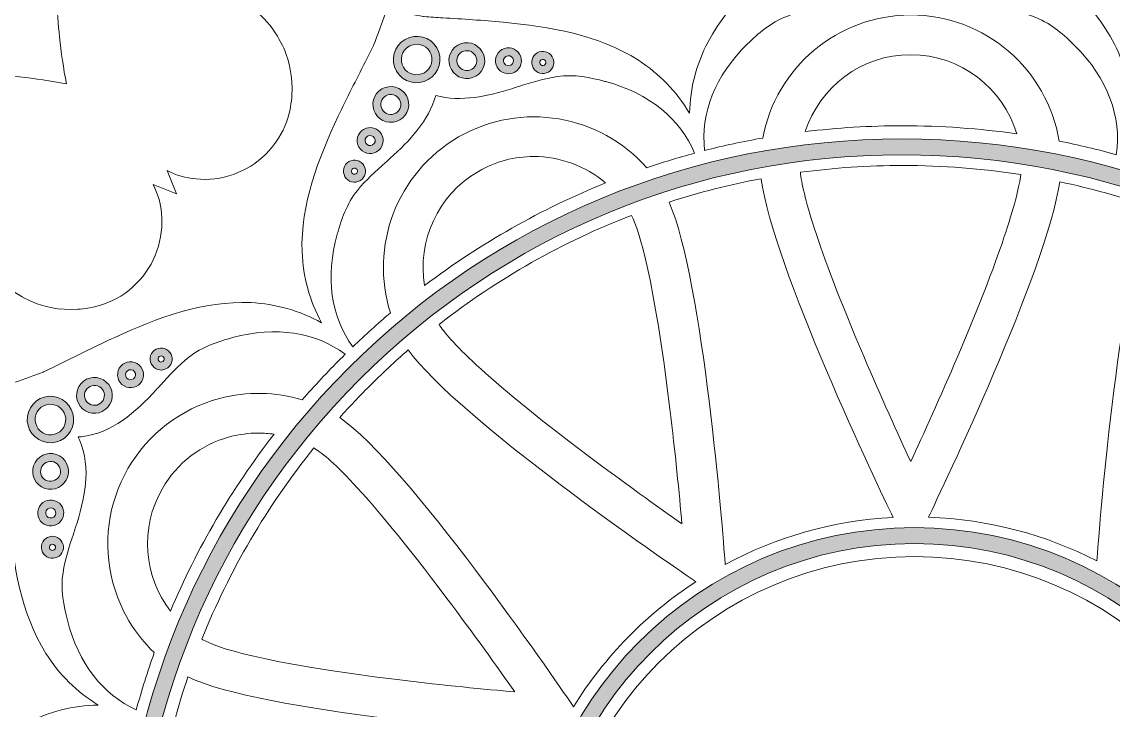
# Model space of a CAD drawing. Header units: millimetres. Extents: x -880 to 1612, y -870 to 417.
# Drawn here: x -61 to 76.4, y 130.6 to 217.3 of the extents above; entities that cross this region are included whole.
import ezdxf

# ---------------------------------------------------------------- set-up
doc = ezdxf.new("R2010")
doc.units = ezdxf.units.MM
doc.header["$MEASUREMENT"] = 0
doc.layers.add('engraving', color=7, linetype='Continuous')
doc.layers.add('Layer 5', color=7, linetype='Continuous')

# ---------------------------------------------------------------- blocks, each defined once
blk = doc.blocks.new('block 8')
at = {"layer": 'engraving'}
h = blk.add_hatch(color=2, dxfattribs=at)
h.dxf.hatch_style = 2
edge = h.paths.add_edge_path()
edge.add_spline(control_points=[(-3.87, 210.43), (-4.94, 209.81), (-6.32, 210.18), (-6.94, 211.26), (-7.57, 212.34), (-7.2, 213.72), (-6.12, 214.34), (-5.04, 214.96), (-3.66, 214.59), (-3.04, 213.51), (-2.42, 212.44), (-2.79, 211.05), (-3.87, 210.43)], knot_values=[0, 0, 0, 0, 1, 1, 1, 2, 2, 2, 3, 3, 3, 4, 4, 4, 4], degree=3, periodic=1)
edge = h.paths.add_edge_path()
edge.add_spline(control_points=[(-5.62, 213.47), (-6.22, 213.13), (-6.42, 212.36), (-6.08, 211.76), (-5.73, 211.16), (-4.96, 210.95), (-4.37, 211.3), (-3.77, 211.65), (-3.56, 212.41), (-3.91, 213.01), (-4.25, 213.61), (-5.02, 213.82), (-5.62, 213.47)], knot_values=[0, 0, 0, 0, 1, 1, 1, 2, 2, 2, 3, 3, 3, 4, 4, 4, 4], degree=3, periodic=1)
h = blk.add_hatch(color=2, dxfattribs=at)
h.dxf.hatch_style = 2
edge = h.paths.add_edge_path()
edge.add_spline(control_points=[(1.06, 210.95), (0.28, 210.5), (-0.72, 210.77), (-1.17, 211.55), (-1.62, 212.33), (-1.35, 213.33), (-0.57, 213.79), (0.21, 214.24), (1.21, 213.97), (1.66, 213.19), (2.11, 212.41), (1.84, 211.41), (1.06, 210.95)], knot_values=[0, 0, 0, 0, 1, 1, 1, 2, 2, 2, 3, 3, 3, 4, 4, 4, 4], degree=3, periodic=1)
edge = h.paths.add_edge_path()
edge.add_spline(control_points=[(-0.07, 212.92), (-0.37, 212.74), (-0.48, 212.36), (-0.3, 212.05), (-0.13, 211.75), (0.26, 211.65), (0.56, 211.82), (0.87, 212), (0.97, 212.38), (0.8, 212.69), (0.62, 212.99), (0.23, 213.09), (-0.07, 212.92)], knot_values=[0, 0, 0, 0, 1, 1, 1, 2, 2, 2, 3, 3, 3, 4, 4, 4, 4], degree=3, periodic=1)
h = blk.add_hatch(color=2, dxfattribs=at)
h.dxf.hatch_style = 2
edge = h.paths.add_edge_path()
edge.add_spline(control_points=[(5.27, 210.95), (4.6, 210.57), (3.75, 210.8), (3.37, 211.46), (2.99, 212.12), (3.21, 212.97), (3.88, 213.36), (4.54, 213.74), (5.39, 213.51), (5.77, 212.85), (6.16, 212.19), (5.93, 211.34), (5.27, 210.95)], knot_values=[0, 0, 0, 0, 1, 1, 1, 2, 2, 2, 3, 3, 3, 4, 4, 4, 4], degree=3, periodic=1)
edge = h.paths.add_edge_path()
edge.add_spline(control_points=[(4.38, 212.49), (4.19, 212.38), (4.13, 212.15), (4.24, 211.96), (4.34, 211.78), (4.58, 211.71), (4.77, 211.82), (4.95, 211.93), (5.01, 212.16), (4.91, 212.35), (4.8, 212.53), (4.56, 212.6), (4.38, 212.49)], knot_values=[0, 0, 0, 0, 1, 1, 1, 2, 2, 2, 3, 3, 3, 4, 4, 4, 4], degree=3, periodic=1)
at = {"layer": 'engraving', "lineweight": 0}
for points in [[(-3.87, 210.43), (-4.94, 209.81), (-6.32, 210.18), (-6.94, 211.26), (-7.57, 212.34), (-7.2, 213.72), (-6.12, 214.34), (-5.04, 214.96), (-3.66, 214.59), (-3.04, 213.51), (-2.42, 212.44), (-2.79, 211.05), (-3.87, 210.43)], [(-5.62, 213.47), (-6.22, 213.13), (-6.42, 212.36), (-6.08, 211.76), (-5.73, 211.16), (-4.96, 210.95), (-4.37, 211.3), (-3.77, 211.65), (-3.56, 212.41), (-3.91, 213.01), (-4.25, 213.61), (-5.02, 213.82), (-5.62, 213.47)], [(1.06, 210.95), (0.28, 210.5), (-0.72, 210.77), (-1.17, 211.55), (-1.62, 212.33), (-1.35, 213.33), (-0.57, 213.79), (0.21, 214.24), (1.21, 213.97), (1.66, 213.19), (2.11, 212.41), (1.84, 211.41), (1.06, 210.95)], [(-0.07, 212.92), (-0.37, 212.74), (-0.48, 212.36), (-0.3, 212.05), (-0.13, 211.75), (0.26, 211.65), (0.56, 211.82), (0.87, 212), (0.97, 212.38), (0.8, 212.69), (0.62, 212.99), (0.23, 213.09), (-0.07, 212.92)], [(5.27, 210.95), (4.6, 210.57), (3.75, 210.8), (3.37, 211.46), (2.99, 212.12), (3.21, 212.97), (3.88, 213.36), (4.54, 213.74), (5.39, 213.51), (5.77, 212.85), (6.16, 212.19), (5.93, 211.34), (5.27, 210.95)], [(4.38, 212.49), (4.19, 212.38), (4.13, 212.15), (4.24, 211.96), (4.34, 211.78), (4.58, 211.71), (4.77, 211.82), (4.95, 211.93), (5.01, 212.16), (4.91, 212.35), (4.8, 212.53), (4.56, 212.6), (4.38, 212.49)]]:
    blk.add_open_spline(points, degree=3, knots=[0, 0, 0, 0, 1, 1, 1, 2, 2, 2, 3, 3, 3, 4, 4, 4, 4], dxfattribs=at)
blk = doc.blocks.new('block 9')
at = {"layer": 'engraving'}
h = blk.add_hatch(color=2, dxfattribs=at)
h.dxf.hatch_style = 2
edge = h.paths.add_edge_path()
edge.add_spline(control_points=[(-13.43, 204.91), (-14.51, 204.29), (-15.89, 204.66), (-16.51, 205.74), (-17.13, 206.81), (-16.76, 208.19), (-15.68, 208.82), (-14.61, 209.44), (-13.23, 209.07), (-12.6, 207.99), (-11.98, 206.91), (-12.35, 205.53), (-13.43, 204.91)], knot_values=[0, 0, 0, 0, 1, 1, 1, 2, 2, 2, 3, 3, 3, 4, 4, 4, 4], degree=3, periodic=1)
edge = h.paths.add_edge_path()
edge.add_spline(control_points=[(-15.18, 207.95), (-15.78, 207.6), (-15.99, 206.84), (-15.64, 206.24), (-15.3, 205.64), (-14.53, 205.43), (-13.93, 205.78), (-13.33, 206.12), (-13.12, 206.89), (-13.47, 207.49), (-13.82, 208.09), (-14.59, 208.3), (-15.18, 207.95)], knot_values=[0, 0, 0, 0, 1, 1, 1, 2, 2, 2, 3, 3, 3, 4, 4, 4, 4], degree=3, periodic=1)
h = blk.add_hatch(color=2, dxfattribs=at)
h.dxf.hatch_style = 2
edge = h.paths.add_edge_path()
edge.add_spline(control_points=[(-16.35, 200.9), (-17.13, 200.45), (-18.13, 200.72), (-18.58, 201.5), (-19.03, 202.28), (-18.76, 203.28), (-17.98, 203.73), (-17.2, 204.18), (-16.2, 203.92), (-15.75, 203.13), (-15.3, 202.35), (-15.57, 201.35), (-16.35, 200.9)], knot_values=[0, 0, 0, 0, 1, 1, 1, 2, 2, 2, 3, 3, 3, 4, 4, 4, 4], degree=3, periodic=1)
edge = h.paths.add_edge_path()
edge.add_spline(control_points=[(-17.48, 202.87), (-17.78, 202.69), (-17.89, 202.3), (-17.71, 202), (-17.54, 201.7), (-17.15, 201.59), (-16.85, 201.77), (-16.54, 201.94), (-16.44, 202.33), (-16.61, 202.64), (-16.79, 202.94), (-17.18, 203.04), (-17.48, 202.87)], knot_values=[0, 0, 0, 0, 1, 1, 1, 2, 2, 2, 3, 3, 3, 4, 4, 4, 4], degree=3, periodic=1)
h = blk.add_hatch(color=2, dxfattribs=at)
h.dxf.hatch_style = 2
edge = h.paths.add_edge_path()
edge.add_spline(control_points=[(-18.45, 197.26), (-19.11, 196.88), (-19.96, 197.11), (-20.34, 197.77), (-20.72, 198.43), (-20.5, 199.28), (-19.83, 199.67), (-19.17, 200.05), (-18.32, 199.82), (-17.94, 199.16), (-17.55, 198.5), (-17.78, 197.65), (-18.45, 197.26)], knot_values=[0, 0, 0, 0, 1, 1, 1, 2, 2, 2, 3, 3, 3, 4, 4, 4, 4], degree=3, periodic=1)
edge = h.paths.add_edge_path()
edge.add_spline(control_points=[(-19.33, 198.8), (-19.52, 198.69), (-19.58, 198.46), (-19.47, 198.27), (-19.37, 198.09), (-19.13, 198.02), (-18.95, 198.13), (-18.76, 198.24), (-18.7, 198.47), (-18.8, 198.66), (-18.91, 198.84), (-19.15, 198.91), (-19.33, 198.8)], knot_values=[0, 0, 0, 0, 1, 1, 1, 2, 2, 2, 3, 3, 3, 4, 4, 4, 4], degree=3, periodic=1)
at = {"layer": 'engraving', "lineweight": 0}
for points in [[(-13.43, 204.91), (-14.51, 204.29), (-15.89, 204.66), (-16.51, 205.74), (-17.13, 206.81), (-16.76, 208.19), (-15.68, 208.82), (-14.61, 209.44), (-13.23, 209.07), (-12.6, 207.99), (-11.98, 206.91), (-12.35, 205.53), (-13.43, 204.91)], [(-15.18, 207.95), (-15.78, 207.6), (-15.99, 206.84), (-15.64, 206.24), (-15.3, 205.64), (-14.53, 205.43), (-13.93, 205.78), (-13.33, 206.12), (-13.12, 206.89), (-13.47, 207.49), (-13.82, 208.09), (-14.59, 208.3), (-15.18, 207.95)], [(-16.35, 200.9), (-17.13, 200.45), (-18.13, 200.72), (-18.58, 201.5), (-19.03, 202.28), (-18.76, 203.28), (-17.98, 203.73), (-17.2, 204.18), (-16.2, 203.92), (-15.75, 203.13), (-15.3, 202.35), (-15.57, 201.35), (-16.35, 200.9)], [(-17.48, 202.87), (-17.78, 202.69), (-17.89, 202.3), (-17.71, 202), (-17.54, 201.7), (-17.15, 201.59), (-16.85, 201.77), (-16.54, 201.94), (-16.44, 202.33), (-16.61, 202.64), (-16.79, 202.94), (-17.18, 203.04), (-17.48, 202.87)], [(-18.45, 197.26), (-19.11, 196.88), (-19.96, 197.11), (-20.34, 197.77), (-20.72, 198.43), (-20.5, 199.28), (-19.83, 199.67), (-19.17, 200.05), (-18.32, 199.82), (-17.94, 199.16), (-17.55, 198.5), (-17.78, 197.65), (-18.45, 197.26)], [(-19.33, 198.8), (-19.52, 198.69), (-19.58, 198.46), (-19.47, 198.27), (-19.37, 198.09), (-19.13, 198.02), (-18.95, 198.13), (-18.76, 198.24), (-18.7, 198.47), (-18.8, 198.66), (-18.91, 198.84), (-19.15, 198.91), (-19.33, 198.8)]]:
    blk.add_open_spline(points, degree=3, knots=[0, 0, 0, 0, 1, 1, 1, 2, 2, 2, 3, 3, 3, 4, 4, 4, 4], dxfattribs=at)
blk = doc.blocks.new('block 7')
at = {"layer": 'engraving'}
h = blk.add_hatch(color=2, dxfattribs=at)
h.dxf.hatch_style = 2
edge = h.paths.add_edge_path()
edge.add_spline(control_points=[(-9.84, 209.99), (-11.24, 209.18), (-13.03, 209.67), (-13.84, 211.06), (-14.65, 212.46), (-14.17, 214.25), (-12.77, 215.06), (-11.37, 215.86), (-9.58, 215.38), (-8.77, 213.99), (-7.97, 212.59), (-8.45, 210.8), (-9.84, 209.99)], knot_values=[0, 0, 0, 0, 1, 1, 1, 2, 2, 2, 3, 3, 3, 4, 4, 4, 4], degree=3, periodic=1)
edge = h.paths.add_edge_path()
edge.add_spline(control_points=[(-12.27, 214.19), (-13.19, 213.66), (-13.51, 212.48), (-12.97, 211.56), (-12.44, 210.64), (-11.26, 210.33), (-10.34, 210.86), (-9.42, 211.39), (-9.11, 212.57), (-9.64, 213.49), (-10.17, 214.41), (-11.35, 214.72), (-12.27, 214.19)], knot_values=[0, 0, 0, 0, 1, 1, 1, 2, 2, 2, 3, 3, 3, 4, 4, 4, 4], degree=3, periodic=1)
at = {"layer": 'engraving', "lineweight": 0}
for points in [[(-9.84, 209.99), (-11.24, 209.18), (-13.03, 209.67), (-13.84, 211.06), (-14.65, 212.46), (-14.17, 214.25), (-12.77, 215.06), (-11.37, 215.86), (-9.58, 215.38), (-8.77, 213.99), (-7.97, 212.59), (-8.45, 210.8), (-9.84, 209.99)], [(-12.27, 214.19), (-13.19, 213.66), (-13.51, 212.48), (-12.97, 211.56), (-12.44, 210.64), (-11.26, 210.33), (-10.34, 210.86), (-9.42, 211.39), (-9.11, 212.57), (-9.64, 213.49), (-10.17, 214.41), (-11.35, 214.72), (-12.27, 214.19)]]:
    blk.add_open_spline(points, degree=3, knots=[0, 0, 0, 0, 1, 1, 1, 2, 2, 2, 3, 3, 3, 4, 4, 4, 4], dxfattribs=at)
at = {"layer": 'engraving'}
for name in ['block 8', 'block 9']:
    blk.add_blockref(name, (0, 0), dxfattribs=at)
blk = doc.blocks.new('block 11')
at = {"layer": 'engraving'}
h = blk.add_hatch(color=2, dxfattribs=at)
h.dxf.hatch_style = 2
edge = h.paths.add_edge_path()
edge.add_spline(control_points=[(-42.27, 174.12), (-42.66, 173.46), (-43.51, 173.23), (-44.17, 173.61), (-44.83, 174), (-45.06, 174.85), (-44.68, 175.51), (-44.29, 176.17), (-43.44, 176.4), (-42.78, 176.02), (-42.12, 175.63), (-41.89, 174.78), (-42.27, 174.12)], knot_values=[0, 0, 0, 0, 1, 1, 1, 2, 2, 2, 3, 3, 3, 4, 4, 4, 4], degree=3, periodic=1)
edge = h.paths.add_edge_path()
edge.add_spline(control_points=[(-43.81, 175.01), (-43.92, 174.82), (-43.85, 174.59), (-43.67, 174.48), (-43.48, 174.37), (-43.25, 174.44), (-43.14, 174.62), (-43.03, 174.81), (-43.1, 175.04), (-43.28, 175.15), (-43.47, 175.26), (-43.7, 175.19), (-43.81, 175.01)], knot_values=[0, 0, 0, 0, 1, 1, 1, 2, 2, 2, 3, 3, 3, 4, 4, 4, 4], degree=3, periodic=1)
h = blk.add_hatch(color=2, dxfattribs=at)
h.dxf.hatch_style = 2
edge = h.paths.add_edge_path()
edge.add_spline(control_points=[(-45.91, 172.02), (-46.36, 171.24), (-47.36, 170.97), (-48.14, 171.42), (-48.92, 171.87), (-49.19, 172.88), (-48.74, 173.66), (-48.29, 174.44), (-47.29, 174.7), (-46.51, 174.25), (-45.73, 173.8), (-45.46, 172.8), (-45.91, 172.02)], knot_values=[0, 0, 0, 0, 1, 1, 1, 2, 2, 2, 3, 3, 3, 4, 4, 4, 4], degree=3, periodic=1)
edge = h.paths.add_edge_path()
edge.add_spline(control_points=[(-47.88, 173.16), (-48.05, 172.85), (-47.95, 172.46), (-47.64, 172.29), (-47.34, 172.12), (-46.95, 172.22), (-46.78, 172.52), (-46.6, 172.82), (-46.71, 173.21), (-47.01, 173.39), (-47.31, 173.56), (-47.7, 173.46), (-47.88, 173.16)], knot_values=[0, 0, 0, 0, 1, 1, 1, 2, 2, 2, 3, 3, 3, 4, 4, 4, 4], degree=3, periodic=1)
h = blk.add_hatch(color=2, dxfattribs=at)
h.dxf.hatch_style = 2
edge = h.paths.add_edge_path()
edge.add_spline(control_points=[(-49.92, 169.11), (-50.54, 168.03), (-51.92, 167.66), (-53, 168.28), (-54.08, 168.9), (-54.45, 170.28), (-53.82, 171.36), (-53.2, 172.44), (-51.82, 172.81), (-50.75, 172.18), (-49.67, 171.56), (-49.3, 170.18), (-49.92, 169.11)], knot_values=[0, 0, 0, 0, 1, 1, 1, 2, 2, 2, 3, 3, 3, 4, 4, 4, 4], degree=3, periodic=1)
edge = h.paths.add_edge_path()
edge.add_spline(control_points=[(-52.96, 170.86), (-53.3, 170.26), (-53.1, 169.49), (-52.5, 169.15), (-51.9, 168.8), (-51.13, 169.01), (-50.79, 169.61), (-50.44, 170.2), (-50.65, 170.97), (-51.25, 171.32), (-51.84, 171.66), (-52.61, 171.46), (-52.96, 170.86)], knot_values=[0, 0, 0, 0, 1, 1, 1, 2, 2, 2, 3, 3, 3, 4, 4, 4, 4], degree=3, periodic=1)
at = {"layer": 'engraving', "lineweight": 0}
for points in [[(-42.27, 174.12), (-42.66, 173.46), (-43.51, 173.23), (-44.17, 173.61), (-44.83, 174), (-45.06, 174.85), (-44.68, 175.51), (-44.29, 176.17), (-43.44, 176.4), (-42.78, 176.02), (-42.12, 175.63), (-41.89, 174.78), (-42.27, 174.12)], [(-45.91, 172.02), (-46.36, 171.24), (-47.36, 170.97), (-48.14, 171.42), (-48.92, 171.87), (-49.19, 172.88), (-48.74, 173.66), (-48.29, 174.44), (-47.29, 174.7), (-46.51, 174.25), (-45.73, 173.8), (-45.46, 172.8), (-45.91, 172.02)], [(-43.81, 175.01), (-43.92, 174.82), (-43.85, 174.59), (-43.67, 174.48), (-43.48, 174.37), (-43.25, 174.44), (-43.14, 174.62), (-43.03, 174.81), (-43.1, 175.04), (-43.28, 175.15), (-43.47, 175.26), (-43.7, 175.19), (-43.81, 175.01)], [(-47.88, 173.16), (-48.05, 172.85), (-47.95, 172.46), (-47.64, 172.29), (-47.34, 172.12), (-46.95, 172.22), (-46.78, 172.52), (-46.6, 172.82), (-46.71, 173.21), (-47.01, 173.39), (-47.31, 173.56), (-47.7, 173.46), (-47.88, 173.16)], [(-49.92, 169.11), (-50.54, 168.03), (-51.92, 167.66), (-53, 168.28), (-54.08, 168.9), (-54.45, 170.28), (-53.82, 171.36), (-53.2, 172.44), (-51.82, 172.81), (-50.75, 172.18), (-49.67, 171.56), (-49.3, 170.18), (-49.92, 169.11)], [(-52.96, 170.86), (-53.3, 170.26), (-53.1, 169.49), (-52.5, 169.15), (-51.9, 168.8), (-51.13, 169.01), (-50.79, 169.61), (-50.44, 170.2), (-50.65, 170.97), (-51.25, 171.32), (-51.84, 171.66), (-52.61, 171.46), (-52.96, 170.86)]]:
    blk.add_open_spline(points, degree=3, knots=[0, 0, 0, 0, 1, 1, 1, 2, 2, 2, 3, 3, 3, 4, 4, 4, 4], dxfattribs=at)
blk = doc.blocks.new('block 12')
at = {"layer": 'engraving'}
h = blk.add_hatch(color=2, dxfattribs=at)
h.dxf.hatch_style = 2
edge = h.paths.add_edge_path()
edge.add_spline(control_points=[(-55.44, 159.54), (-56.06, 158.46), (-57.44, 158.09), (-58.52, 158.72), (-59.6, 159.34), (-59.97, 160.72), (-59.35, 161.8), (-58.73, 162.87), (-57.34, 163.24), (-56.27, 162.62), (-55.19, 162), (-54.82, 160.62), (-55.44, 159.54)], knot_values=[0, 0, 0, 0, 1, 1, 1, 2, 2, 2, 3, 3, 3, 4, 4, 4, 4], degree=3, periodic=1)
edge = h.paths.add_edge_path()
edge.add_spline(control_points=[(-58.48, 161.3), (-58.83, 160.7), (-58.62, 159.93), (-58.02, 159.58), (-57.42, 159.24), (-56.65, 159.44), (-56.31, 160.04), (-55.96, 160.64), (-56.17, 161.41), (-56.77, 161.75), (-57.37, 162.1), (-58.13, 161.89), (-58.48, 161.3)], knot_values=[0, 0, 0, 0, 1, 1, 1, 2, 2, 2, 3, 3, 3, 4, 4, 4, 4], degree=3, periodic=1)
h = blk.add_hatch(color=2, dxfattribs=at)
h.dxf.hatch_style = 2
edge = h.paths.add_edge_path()
edge.add_spline(control_points=[(-55.96, 154.61), (-56.41, 153.83), (-57.42, 153.56), (-58.2, 154.01), (-58.98, 154.46), (-59.24, 155.47), (-58.79, 156.25), (-58.34, 157.03), (-57.34, 157.29), (-56.56, 156.84), (-55.78, 156.39), (-55.51, 155.39), (-55.96, 154.61)], knot_values=[0, 0, 0, 0, 1, 1, 1, 2, 2, 2, 3, 3, 3, 4, 4, 4, 4], degree=3, periodic=1)
edge = h.paths.add_edge_path()
edge.add_spline(control_points=[(-57.93, 155.75), (-58.1, 155.44), (-58, 155.05), (-57.7, 154.88), (-57.39, 154.7), (-57, 154.81), (-56.83, 155.11), (-56.66, 155.41), (-56.76, 155.8), (-57.06, 155.98), (-57.36, 156.15), (-57.75, 156.05), (-57.93, 155.75)], knot_values=[0, 0, 0, 0, 1, 1, 1, 2, 2, 2, 3, 3, 3, 4, 4, 4, 4], degree=3, periodic=1)
h = blk.add_hatch(color=2, dxfattribs=at)
h.dxf.hatch_style = 2
edge = h.paths.add_edge_path()
edge.add_spline(control_points=[(-55.96, 150.41), (-56.34, 149.75), (-57.19, 149.52), (-57.86, 149.9), (-58.52, 150.29), (-58.75, 151.14), (-58.37, 151.8), (-57.98, 152.46), (-57.13, 152.69), (-56.47, 152.31), (-55.81, 151.92), (-55.58, 151.07), (-55.96, 150.41)], knot_values=[0, 0, 0, 0, 1, 1, 1, 2, 2, 2, 3, 3, 3, 4, 4, 4, 4], degree=3, periodic=1)
edge = h.paths.add_edge_path()
edge.add_spline(control_points=[(-57.5, 151.3), (-57.61, 151.11), (-57.54, 150.88), (-57.36, 150.77), (-57.17, 150.66), (-56.93, 150.73), (-56.83, 150.91), (-56.72, 151.1), (-56.78, 151.33), (-56.97, 151.44), (-57.15, 151.55), (-57.39, 151.48), (-57.5, 151.3)], knot_values=[0, 0, 0, 0, 1, 1, 1, 2, 2, 2, 3, 3, 3, 4, 4, 4, 4], degree=3, periodic=1)
at = {"layer": 'engraving', "lineweight": 0}
for points in [[(-55.44, 159.54), (-56.06, 158.46), (-57.44, 158.09), (-58.52, 158.72), (-59.6, 159.34), (-59.97, 160.72), (-59.35, 161.8), (-58.73, 162.87), (-57.34, 163.24), (-56.27, 162.62), (-55.19, 162), (-54.82, 160.62), (-55.44, 159.54)], [(-58.48, 161.3), (-58.83, 160.7), (-58.62, 159.93), (-58.02, 159.58), (-57.42, 159.24), (-56.65, 159.44), (-56.31, 160.04), (-55.96, 160.64), (-56.17, 161.41), (-56.77, 161.75), (-57.37, 162.1), (-58.13, 161.89), (-58.48, 161.3)], [(-55.96, 154.61), (-56.41, 153.83), (-57.42, 153.56), (-58.2, 154.01), (-58.98, 154.46), (-59.24, 155.47), (-58.79, 156.25), (-58.34, 157.03), (-57.34, 157.29), (-56.56, 156.84), (-55.78, 156.39), (-55.51, 155.39), (-55.96, 154.61)], [(-57.93, 155.75), (-58.1, 155.44), (-58, 155.05), (-57.7, 154.88), (-57.39, 154.7), (-57, 154.81), (-56.83, 155.11), (-56.66, 155.41), (-56.76, 155.8), (-57.06, 155.98), (-57.36, 156.15), (-57.75, 156.05), (-57.93, 155.75)], [(-55.96, 150.41), (-56.34, 149.75), (-57.19, 149.52), (-57.86, 149.9), (-58.52, 150.29), (-58.75, 151.14), (-58.37, 151.8), (-57.98, 152.46), (-57.13, 152.69), (-56.47, 152.31), (-55.81, 151.92), (-55.58, 151.07), (-55.96, 150.41)], [(-57.5, 151.3), (-57.61, 151.11), (-57.54, 150.88), (-57.36, 150.77), (-57.17, 150.66), (-56.93, 150.73), (-56.83, 150.91), (-56.72, 151.1), (-56.78, 151.33), (-56.97, 151.44), (-57.15, 151.55), (-57.39, 151.48), (-57.5, 151.3)]]:
    blk.add_open_spline(points, degree=3, knots=[0, 0, 0, 0, 1, 1, 1, 2, 2, 2, 3, 3, 3, 4, 4, 4, 4], dxfattribs=at)
blk = doc.blocks.new('block 10')
at = {"layer": 'engraving'}
h = blk.add_hatch(color=2, dxfattribs=at)
h.dxf.hatch_style = 2
edge = h.paths.add_edge_path()
edge.add_spline(control_points=[(-54.88, 165.73), (-55.68, 164.34), (-57.48, 163.86), (-58.87, 164.66), (-60.27, 165.47), (-60.75, 167.26), (-59.94, 168.66), (-59.14, 170.06), (-57.34, 170.54), (-55.95, 169.73), (-54.55, 168.92), (-54.07, 167.13), (-54.88, 165.73)], knot_values=[0, 0, 0, 0, 1, 1, 1, 2, 2, 2, 3, 3, 3, 4, 4, 4, 4], degree=3, periodic=1)
edge = h.paths.add_edge_path()
edge.add_spline(control_points=[(-59.08, 168.16), (-59.61, 167.24), (-59.29, 166.06), (-58.37, 165.53), (-57.45, 165), (-56.27, 165.31), (-55.74, 166.23), (-55.21, 167.15), (-55.53, 168.33), (-56.45, 168.86), (-57.37, 169.39), (-58.55, 169.08), (-59.08, 168.16)], knot_values=[0, 0, 0, 0, 1, 1, 1, 2, 2, 2, 3, 3, 3, 4, 4, 4, 4], degree=3, periodic=1)
at = {"layer": 'engraving', "lineweight": 0}
for points in [[(-54.88, 165.73), (-55.68, 164.34), (-57.48, 163.86), (-58.87, 164.66), (-60.27, 165.47), (-60.75, 167.26), (-59.94, 168.66), (-59.14, 170.06), (-57.34, 170.54), (-55.95, 169.73), (-54.55, 168.92), (-54.07, 167.13), (-54.88, 165.73)], [(-59.08, 168.16), (-59.61, 167.24), (-59.29, 166.06), (-58.37, 165.53), (-57.45, 165), (-56.27, 165.31), (-55.74, 166.23), (-55.21, 167.15), (-55.53, 168.33), (-56.45, 168.86), (-57.37, 169.39), (-58.55, 169.08), (-59.08, 168.16)]]:
    blk.add_open_spline(points, degree=3, knots=[0, 0, 0, 0, 1, 1, 1, 2, 2, 2, 3, 3, 3, 4, 4, 4, 4], dxfattribs=at)
at = {"layer": 'engraving'}
for name in ['block 11', 'block 12']:
    blk.add_blockref(name, (0, 0), dxfattribs=at)
blk = doc.blocks.new('block 3')
at = {"layer": 'engraving'}
for name in ['block 7', 'block 10']:
    blk.add_blockref(name, (0, 0), dxfattribs=at)
blk = doc.blocks.new('block 2')
at = {"layer": 'engraving'}
h = blk.add_hatch(color=2, dxfattribs=at)
h.dxf.hatch_style = 2
edge = h.paths.add_edge_path()
edge.add_spline(control_points=[(49.77, 5.53), (23.46, 5.53), (-1.28, 15.78), (-19.88, 34.38), (-38.48, 52.99), (-48.73, 77.72), (-48.73, 104.03), (-48.73, 130.34), (-38.48, 155.08), (-19.88, 173.68), (-1.28, 192.29), (23.46, 202.53), (49.77, 202.53), (76.08, 202.53), (100.82, 192.29), (119.42, 173.68), (138.02, 155.08), (148.27, 130.34), (148.27, 104.03), (148.27, 77.72), (138.02, 52.99), (119.42, 34.38), (100.82, 15.78), (76.08, 5.53), (49.77, 5.53)], knot_values=[0, 0, 0, 0, 1, 1, 1, 2, 2, 2, 3, 3, 3, 4, 4, 4, 5, 5, 5, 6, 6, 6, 7, 7, 7, 8, 8, 8, 8], degree=3, periodic=1)
edge = h.paths.add_edge_path()
edge.add_spline(control_points=[(49.77, 200.53), (23.99, 200.53), (-0.24, 190.5), (-18.47, 172.27), (-36.69, 154.04), (-46.73, 129.81), (-46.73, 104.03), (-46.73, 78.26), (-36.69, 54.02), (-18.47, 35.8), (-0.24, 17.57), (23.99, 7.53), (49.77, 7.53), (75.55, 7.53), (99.78, 17.57), (118.01, 35.8), (136.23, 54.02), (146.27, 78.26), (146.27, 104.03), (146.27, 129.81), (136.23, 154.04), (118.01, 172.27), (99.78, 190.5), (75.55, 200.53), (49.77, 200.53)], knot_values=[0, 0, 0, 0, 1, 1, 1, 2, 2, 2, 3, 3, 3, 4, 4, 4, 5, 5, 5, 6, 6, 6, 7, 7, 7, 8, 8, 8, 8], degree=3, periodic=1)
h = blk.add_hatch(color=2, dxfattribs=at)
h.dxf.hatch_style = 2
edge = h.paths.add_edge_path()
edge.add_spline(control_points=[(51.34, 55.58), (24.32, 55.58), (2.34, 77.56), (2.34, 104.58), (2.34, 131.59), (24.32, 153.58), (51.34, 153.58), (78.36, 153.58), (100.34, 131.59), (100.34, 104.58), (100.34, 77.56), (78.36, 55.58), (51.34, 55.58)], knot_values=[0, 0, 0, 0, 1, 1, 1, 2, 2, 2, 3, 3, 3, 4, 4, 4, 4], degree=3, periodic=1)
edge = h.paths.add_edge_path()
edge.add_spline(control_points=[(51.34, 151.58), (25.42, 151.58), (4.34, 130.49), (4.34, 104.58), (4.34, 78.66), (25.42, 57.58), (51.34, 57.58), (77.26, 57.58), (98.34, 78.66), (98.34, 104.58), (98.34, 130.49), (77.26, 151.58), (51.34, 151.58)], knot_values=[0, 0, 0, 0, 1, 1, 1, 2, 2, 2, 3, 3, 3, 4, 4, 4, 4], degree=3, periodic=1)
at = {"layer": 'engraving', "lineweight": 0}
for points, knots in [([(49.77, 5.53), (23.46, 5.53), (-1.28, 15.78), (-19.88, 34.38), (-38.48, 52.99), (-48.73, 77.72), (-48.73, 104.03), (-48.73, 130.34), (-38.48, 155.08), (-19.88, 173.68), (-1.28, 192.29), (23.46, 202.53), (49.77, 202.53), (76.08, 202.53), (100.82, 192.29), (119.42, 173.68), (138.02, 155.08), (148.27, 130.34), (148.27, 104.03), (148.27, 77.72), (138.02, 52.99), (119.42, 34.38), (100.82, 15.78), (76.08, 5.53), (49.77, 5.53)], [0, 0, 0, 0, 1, 1, 1, 2, 2, 2, 3, 3, 3, 4, 4, 4, 5, 5, 5, 6, 6, 6, 7, 7, 7, 8, 8, 8, 8]), ([(49.77, 200.53), (23.99, 200.53), (-0.24, 190.5), (-18.47, 172.27), (-36.69, 154.04), (-46.73, 129.81), (-46.73, 104.03), (-46.73, 78.26), (-36.69, 54.02), (-18.47, 35.8), (-0.24, 17.57), (23.99, 7.53), (49.77, 7.53), (75.55, 7.53), (99.78, 17.57), (118.01, 35.8), (136.23, 54.02), (146.27, 78.26), (146.27, 104.03), (146.27, 129.81), (136.23, 154.04), (118.01, 172.27), (99.78, 190.5), (75.55, 200.53), (49.77, 200.53)], [0, 0, 0, 0, 1, 1, 1, 2, 2, 2, 3, 3, 3, 4, 4, 4, 5, 5, 5, 6, 6, 6, 7, 7, 7, 8, 8, 8, 8]), ([(51.34, 55.58), (24.32, 55.58), (2.34, 77.56), (2.34, 104.58), (2.34, 131.59), (24.32, 153.58), (51.34, 153.58), (78.36, 153.58), (100.34, 131.59), (100.34, 104.58), (100.34, 77.56), (78.36, 55.58), (51.34, 55.58)], [0, 0, 0, 0, 1, 1, 1, 2, 2, 2, 3, 3, 3, 4, 4, 4, 4]), ([(51.34, 151.58), (25.42, 151.58), (4.34, 130.49), (4.34, 104.58), (4.34, 78.66), (25.42, 57.58), (51.34, 57.58), (77.26, 57.58), (98.34, 78.66), (98.34, 104.58), (98.34, 130.49), (77.26, 151.58), (51.34, 151.58)], [0, 0, 0, 0, 1, 1, 1, 2, 2, 2, 3, 3, 3, 4, 4, 4, 4])]:
    blk.add_open_spline(points, degree=3, knots=knots, dxfattribs=at)
at = {"layer": 'engraving'}
blk.add_blockref('block 3', (0, 0), dxfattribs=at)

msp = doc.modelspace()

# ---------------------------------------------------------------- linework, layer by layer
at = {"layer": 'Layer 5', "lineweight": 0}
for points, knots in [([(-70.19, 174.34), (-68.72, 176.61), (-67.66, 179.11), (-67.06, 181.76), (-66.73, 181.99), (-66.43, 182.27), (-66.18, 182.58), (-65.47, 183.45), (-65.13, 184.59), (-65.25, 185.7), (-65.3, 186.2), (-65.44, 186.69), (-65.66, 187.13), (-64.88, 185.87), (-63.89, 184.75), (-62.71, 183.81), (-61.52, 182.86), (-60.35, 182.29), (-59.58, 181.97), (-58.34, 181.47), (-56.37, 180.91), (-53.98, 181.07), (-52.31, 181.17), (-49.12, 181.73), (-46.56, 184.35), (-44.27, 186.63), (-43.08, 190.01), (-43.44, 193.17), (-43.53, 194.41), (-43.9, 195.65), (-44.49, 196.77), (-44.49, 196.77), (-41.55, 195.61), (-41.55, 195.61), (-41.55, 195.61), (-42.71, 198.54), (-42.71, 198.54), (-41.59, 197.96), (-40.36, 197.59), (-39.11, 197.49), (-35.95, 197.14), (-32.57, 198.33), (-30.3, 200.61), (-27.67, 203.18), (-27.11, 206.35), (-27.02, 208.01), (-26.86, 210.42), (-27.42, 212.41), (-27.92, 213.65), (-28.23, 214.41), (-28.81, 215.58), (-29.77, 216.79), (-30.7, 217.96), (-31.82, 218.94), (-33.08, 219.72), (-32.63, 219.5), (-32.14, 219.35), (-31.64, 219.3), (-30.52, 219.19), (-29.39, 219.53), (-28.53, 220.23), (-28.21, 220.49), (-27.94, 220.78), (-27.71, 221.11), (-25.05, 221.72), (-22.56, 222.77), (-20.29, 224.24), (-16.26, 226.84), (-13.05, 230.71), (-11.25, 235.16), (-10.16, 237.92), (-9.48, 240.88), (-9.23, 243.95), (-8.94, 244.25), (-8.67, 244.57), (-8.41, 244.89), (-8, 244.85), (-7.58, 244.82), (-7.17, 244.81), (-4.82, 242.81), (-2.24, 241.2), (0.5, 240.01), (4.9, 238.14), (9.9, 237.67), (14.59, 238.69), (17.23, 239.26), (19.74, 240.28), (22.05, 241.72), (22.44, 241.65), (22.85, 241.64), (23.25, 241.68), (24.36, 241.79), (25.41, 242.36), (26.11, 243.23), (26.43, 243.62), (26.67, 244.06), (26.83, 244.53), (26.49, 243.08), (26.4, 241.6), (26.57, 240.1), (26.74, 238.58), (27.16, 237.35), (27.48, 236.58), (28, 235.36), (29, 233.57), (30.81, 231.99), (32.04, 230.9), (34.64, 229.06), (38.25, 229.06), (38.25, 229.06), (38.38, 229.06), (38.38, 229.06), (39.27, 229.06), (40.17, 229.18), (41.04, 229.41), (39.98, 228.7), (38.91, 227.99), (37.86, 227.26), (33.05, 223.91), (28.2, 220.07), (25.38, 214.73), (23.91, 211.97), (23.13, 208.96), (23.04, 205.77), (21.39, 208.51), (19.23, 210.74), (16.6, 212.43), (11.52, 215.69), (5.42, 216.66), (-0.42, 217.22), (-2.95, 217.46), (-5.52, 217.62), (-8.03, 217.77), (-8.79, 217.82), (-9.57, 217.87), (-10.36, 217.92), (-10.36, 217.92), (-13.52, 218.52), (-14.65, 218.72), (-14.65, 218.72), (-15.07, 218.79), (-15.07, 218.79), (-15.07, 218.79), (-15.22, 218.39), (-15.22, 218.39), (-15.63, 217.32), (-16.73, 214.28), (-16.73, 214.28), (-17.07, 213.61), (-17.41, 212.94), (-17.75, 212.27), (-17.75, 212.27), (-17.78, 212.21), (-17.78, 212.21), (-18.92, 209.98), (-20.09, 207.69), (-21.18, 205.38), (-23.67, 200.07), (-25.95, 194.32), (-25.73, 188.29), (-25.61, 185.17), (-24.79, 182.17), (-23.27, 179.36), (-26.06, 180.91), (-29.05, 181.76), (-32.17, 181.91), (-38.2, 182.2), (-43.97, 179.98), (-49.31, 177.54), (-51.62, 176.48), (-53.94, 175.34), (-56.18, 174.22), (-56.86, 173.88), (-57.56, 173.53), (-58.27, 173.19), (-58.27, 173.19), (-62.35, 171.67), (-63.88, 171.23), (-63.88, 171.23), (-64.36, 171.1), (-64.36, 171.1), (-64.36, 171.1), (-64.24, 170.61), (-64.24, 170.61), (-63.87, 169.06), (-63.19, 164.75), (-63.19, 164.75), (-63.14, 163.98), (-63.1, 163.21), (-63.07, 162.45), (-63.07, 162.45), (-63.05, 162.12), (-63.05, 162.12), (-63.05, 162.12), (-63.05, 162.12), (-63.05, 162.12), (-62.92, 159.73), (-62.79, 157.26), (-62.59, 154.82), (-62.09, 148.98), (-61.19, 142.86), (-57.98, 137.75), (-56.32, 135.1), (-54.11, 132.92), (-51.39, 131.24), (-54.58, 131.19), (-57.6, 130.43), (-60.38, 129), (-65.74, 126.23), (-69.63, 121.43), (-73.03, 116.65), (-73.38, 116.16), (-73.73, 115.66), (-74.08, 115.16), (-74.08, 115.16), (-74.5, 114.66), (-75.16, 113.88), (-75.05, 114.48), (-75, 115.07), (-75, 115.67), (-74.96, 119.35), (-76.81, 121.99), (-77.91, 123.23), (-79.51, 125.05), (-81.3, 126.05), (-82.54, 126.58), (-83.3, 126.9), (-84.53, 127.32), (-86.06, 127.49), (-87.55, 127.66), (-89.04, 127.56), (-90.47, 127.22), (-90, 127.38), (-89.56, 127.63), (-89.17, 127.95), (-88.3, 128.65), (-87.73, 129.7), (-87.62, 130.81), (-87.58, 131.21), (-87.59, 131.62), (-87.67, 132.01), (-86.22, 134.31), (-85.2, 136.82), (-84.63, 139.46), (-83.62, 144.15), (-84.09, 149.16), (-85.96, 153.58), (-87.14, 156.31), (-88.75, 158.88), (-90.75, 161.23), (-90.76, 161.64), (-90.79, 162.05), (-90.84, 162.47), (-90.51, 162.73), (-90.2, 163), (-89.9, 163.28), (-86.82, 163.53), (-83.86, 164.21), (-81.08, 165.32), (-76.65, 167.11), (-72.78, 170.31), (-70.19, 174.34)], [0, 0, 0, 0, 1, 1, 1, 2, 2, 2, 3, 3, 3, 4, 4, 4, 5, 5, 5, 6, 6, 6, 7, 7, 7, 8, 8, 8, 9, 9, 9, 10, 10, 10, 11, 11, 11, 12, 12, 12, 13, 13, 13, 14, 14, 14, 15, 15, 15, 16, 16, 16, 17, 17, 17, 18, 18, 18, 19, 19, 19, 20, 20, 20, 21, 21, 21, 22, 22, 22, 23, 23, 23, 24, 24, 24, 25, 25, 25, 26, 26, 26, 27, 27, 27, 28, 28, 28, 29, 29, 29, 30, 30, 30, 31, 31, 31, 32, 32, 32, 33, 33, 33, 34, 34, 34, 35, 35, 35, 36, 36, 36, 37, 37, 37, 38, 38, 38, 39, 39, 39, 40, 40, 40, 41, 41, 41, 42, 42, 42, 43, 43, 43, 44, 44, 44, 45, 45, 45, 46, 46, 46, 47, 47, 47, 48, 48, 48, 49, 49, 49, 50, 50, 50, 51, 51, 51, 52, 52, 52, 53, 53, 53, 54, 54, 54, 55, 55, 55, 56, 56, 56, 57, 57, 57, 58, 58, 58, 59, 59, 59, 60, 60, 60, 61, 61, 61, 62, 62, 62, 63, 63, 63, 64, 64, 64, 65, 65, 65, 66, 66, 66, 67, 67, 67, 68, 68, 68, 69, 69, 69, 70, 70, 70, 71, 71, 71, 72, 72, 72, 73, 73, 73, 74, 74, 74, 75, 75, 75, 76, 76, 76, 77, 77, 77, 78, 78, 78, 79, 79, 79, 80, 80, 80, 81, 81, 81, 82, 82, 82, 83, 83, 83, 84, 84, 84, 85, 85, 85, 86, 86, 86, 87, 87, 87, 87]), ([(68.92, 231.97), (70.74, 233.56), (71.74, 235.36), (72.27, 236.59), (72.59, 237.36), (73.01, 238.59), (73.18, 240.12), (73.35, 241.61), (73.25, 243.1), (72.91, 244.53), (73.07, 244.06), (73.32, 243.62), (73.63, 243.23), (74.34, 242.36), (75.38, 241.79), (76.49, 241.68), (76.89, 241.64), (77.3, 241.65), (77.7, 241.72), (80, 240.28), (82.51, 239.26), (85.15, 238.69), (89.84, 237.67), (94.85, 238.14), (99.27, 240.02), (101.99, 241.2), (104.57, 242.81), (106.92, 244.81), (107.33, 244.82), (107.74, 244.85), (108.16, 244.89), (108.42, 244.57), (108.69, 244.25), (108.97, 243.95), (109.22, 240.88), (109.9, 237.92), (111, 235.13), (112.79, 230.71), (116, 226.84), (120.03, 224.25), (122.3, 222.77), (124.8, 221.72), (127.45, 221.12), (127.68, 220.78), (127.96, 220.49), (128.27, 220.23), (129.14, 219.53), (130.27, 219.19), (131.39, 219.3), (131.89, 219.35), (132.38, 219.5), (132.82, 219.72), (131.56, 218.94), (130.44, 217.95), (129.5, 216.77), (128.55, 215.57), (127.97, 214.4), (127.66, 213.63), (127.16, 212.4), (126.6, 210.43), (126.76, 208.04), (126.86, 206.37), (127.41, 203.18), (130.04, 200.62), (132.32, 198.33), (135.7, 197.14), (138.85, 197.49), (140.1, 197.59), (141.33, 197.96), (142.46, 198.55), (142.46, 198.55), (141.3, 195.61), (141.3, 195.61), (141.3, 195.61), (144.23, 196.77), (144.23, 196.77), (143.65, 195.65), (143.28, 194.42), (143.18, 193.17), (142.83, 190.01), (144.02, 186.63), (146.3, 184.36), (148.87, 181.73), (152.04, 181.17), (153.7, 181.08), (156.12, 180.92), (158.1, 181.48), (159.34, 181.98), (160.1, 182.29), (161.27, 182.87), (162.48, 183.82), (163.65, 184.76), (164.63, 185.88), (165.41, 187.14), (165.19, 186.69), (165.04, 186.2), (164.99, 185.7), (164.88, 184.58), (165.22, 183.44), (165.93, 182.58), (166.18, 182.26), (166.48, 181.99), (166.8, 181.76), (167.41, 179.11), (168.46, 176.62), (169.93, 174.35), (172.53, 170.31), (176.4, 167.1), (180.85, 165.31), (183.61, 164.21), (186.57, 163.53), (189.64, 163.28), (189.94, 163), (190.26, 162.73), (190.58, 162.47), (190.54, 162.05), (190.51, 161.64), (190.49, 161.23), (188.5, 158.88), (186.89, 156.3), (185.7, 153.55), (183.83, 149.16), (183.36, 144.16), (184.38, 139.47), (184.94, 136.83), (185.96, 134.32), (187.41, 132.01), (187.34, 131.61), (187.32, 131.21), (187.37, 130.81), (187.48, 129.69), (188.05, 128.65), (188.92, 127.94), (189.3, 127.63), (189.75, 127.39), (190.21, 127.22), (188.77, 127.57), (187.29, 127.66), (185.79, 127.49), (184.27, 127.31), (183.04, 126.89), (182.27, 126.57), (181.05, 126.05), (179.25, 125.05), (177.68, 123.25), (176.57, 122), (174.7, 119.35), (174.75, 115.69), (174.75, 115.07), (174.8, 114.46), (174.91, 113.86), (174.57, 114.36), (174.24, 114.85), (173.89, 115.34), (170.54, 120.16), (166.71, 125), (161.37, 127.83), (158.61, 129.29), (155.6, 130.07), (152.41, 130.16), (155.14, 131.81), (157.38, 133.97), (159.07, 136.6), (162.33, 141.68), (163.3, 147.78), (163.85, 153.62), (164.1, 156.16), (164.26, 158.74), (164.41, 161.24), (164.46, 162), (164.51, 162.78), (164.56, 163.56), (164.56, 163.56), (165.29, 167.85), (165.68, 169.4), (165.68, 169.4), (165.8, 169.88), (165.8, 169.88), (165.8, 169.88), (165.32, 170.02), (165.32, 170.02), (163.79, 170.48), (159.72, 172.04), (159.72, 172.04), (159.02, 172.39), (158.32, 172.75), (157.63, 173.1), (155.41, 174.23), (153.12, 175.4), (150.82, 176.48), (145.51, 178.98), (139.76, 181.25), (133.73, 181.03), (130.61, 180.92), (127.61, 180.09), (124.8, 178.58), (126.34, 181.37), (127.2, 184.36), (127.35, 187.48), (127.63, 193.51), (125.42, 199.28), (122.98, 204.62), (121.92, 206.93), (120.77, 209.24), (119.66, 211.49), (119.32, 212.17), (118.97, 212.87), (118.62, 213.58), (118.62, 213.58), (117.56, 216.62), (117.16, 217.69), (117.16, 217.69), (117.02, 218.09), (117.02, 218.09), (117.02, 218.09), (116.59, 218.02), (116.59, 218.02), (115.47, 217.84), (112.28, 217.27), (112.28, 217.27), (111.53, 217.23), (110.78, 217.19), (110.05, 217.15), (110.05, 217.15), (109.96, 217.15), (109.96, 217.15), (107.47, 217.02), (104.89, 216.89), (102.35, 216.67), (96.51, 216.18), (90.39, 215.28), (85.28, 212.07), (82.63, 210.41), (80.45, 208.19), (78.77, 205.48), (78.71, 208.67), (77.96, 211.68), (76.53, 214.46), (73.76, 219.83), (68.96, 223.72), (64.18, 227.12), (63.25, 227.77), (62.32, 228.42), (61.38, 229.06), (65.07, 229.04), (67.69, 230.87), (68.92, 231.97)], [0, 0, 0, 0, 1, 1, 1, 2, 2, 2, 3, 3, 3, 4, 4, 4, 5, 5, 5, 6, 6, 6, 7, 7, 7, 8, 8, 8, 9, 9, 9, 10, 10, 10, 11, 11, 11, 12, 12, 12, 13, 13, 13, 14, 14, 14, 15, 15, 15, 16, 16, 16, 17, 17, 17, 18, 18, 18, 19, 19, 19, 20, 20, 20, 21, 21, 21, 22, 22, 22, 23, 23, 23, 24, 24, 24, 25, 25, 25, 26, 26, 26, 27, 27, 27, 28, 28, 28, 29, 29, 29, 30, 30, 30, 31, 31, 31, 32, 32, 32, 33, 33, 33, 34, 34, 34, 35, 35, 35, 36, 36, 36, 37, 37, 37, 38, 38, 38, 39, 39, 39, 40, 40, 40, 41, 41, 41, 42, 42, 42, 43, 43, 43, 44, 44, 44, 45, 45, 45, 46, 46, 46, 47, 47, 47, 48, 48, 48, 49, 49, 49, 50, 50, 50, 51, 51, 51, 52, 52, 52, 53, 53, 53, 54, 54, 54, 55, 55, 55, 56, 56, 56, 57, 57, 57, 58, 58, 58, 59, 59, 59, 60, 60, 60, 61, 61, 61, 62, 62, 62, 63, 63, 63, 64, 64, 64, 65, 65, 65, 66, 66, 66, 67, 67, 67, 68, 68, 68, 69, 69, 69, 70, 70, 70, 71, 71, 71, 72, 72, 72, 73, 73, 73, 74, 74, 74, 75, 75, 75, 76, 76, 76, 77, 77, 77, 78, 78, 78, 79, 79, 79, 80, 80, 80, 81, 81, 81, 82, 82, 82, 82]), ([(-65.87, 219.93), (-62.27, 220.17), (-58.86, 222.01), (-56.53, 224.92), (-56.68, 221.75), (-56.59, 218.55), (-56.27, 215.38), (-56.07, 213.4), (-55.78, 211.41), (-55.39, 209.45), (-57.36, 209.83), (-59.34, 210.13), (-61.32, 210.33), (-63.49, 210.55), (-65.67, 210.66), (-67.85, 210.66), (-68.86, 210.66), (-69.86, 210.63), (-70.87, 210.59), (-67.95, 212.91), (-66.12, 216.32), (-65.87, 219.93)], [0, 0, 0, 0, 1, 1, 1, 2, 2, 2, 3, 3, 3, 4, 4, 4, 5, 5, 5, 6, 6, 6, 7, 7, 7, 7]), ([(50.78, 224.52), (50.86, 224.62), (50.93, 224.73), (51.01, 224.84), (51.08, 224.73), (51.15, 224.62), (51.23, 224.51), (53.55, 221.35), (57.33, 220.14), (61.07, 219.3), (61.33, 219.24), (61.58, 219.19), (61.84, 219.13), (63.45, 218.78), (65.12, 218.41), (66.66, 217.8), (68.67, 216.99), (70.26, 215.56), (71.56, 214.26), (75.67, 210.15), (77.49, 205.32), (76.77, 200.54), (74.4, 201.2), (72.01, 201.77), (69.58, 202.25), (68.11, 211.24), (60.29, 218.13), (50.89, 218.13), (41.63, 218.13), (33.9, 211.44), (32.27, 202.64), (29.81, 202.21), (27.37, 201.68), (24.95, 201.07), (24.38, 205.77), (26.26, 210.48), (30.34, 214.48), (31.65, 215.76), (33.27, 217.18), (35.28, 217.96), (36.83, 218.56), (38.5, 218.91), (40.12, 219.25), (40.12, 219.25), (40.15, 219.25), (40.15, 219.25), (40.4, 219.3), (40.64, 219.36), (40.88, 219.41), (44.64, 220.21), (48.43, 221.38), (50.78, 224.52)], [0, 0, 0, 0, 1, 1, 1, 2, 2, 2, 3, 3, 3, 4, 4, 4, 5, 5, 5, 6, 6, 6, 7, 7, 7, 8, 8, 8, 9, 9, 9, 10, 10, 10, 11, 11, 11, 12, 12, 12, 13, 13, 13, 14, 14, 14, 15, 15, 15, 16, 16, 16, 17, 17, 17, 17]), ([(37.61, 203.44), (39.42, 209.05), (44.69, 213.13), (50.89, 213.13), (57.2, 213.13), (62.54, 208.92), (64.25, 203.16), (59.53, 203.84), (54.73, 204.18), (49.87, 204.18), (45.74, 204.18), (41.65, 203.93), (37.61, 203.44)], [0, 0, 0, 0, 1, 1, 1, 2, 2, 2, 3, 3, 3, 4, 4, 4, 4]), ([(17.65, 198.9), (11.81, 205.52), (1.91, 207.35), (-6.03, 202.77), (-13.87, 198.24), (-17.25, 188.92), (-14.61, 180.62), (-16.22, 179.26), (-17.8, 177.83), (-19.34, 176.35), (-22.12, 180.13), (-22.82, 185.1), (-21.3, 190.55), (-20.81, 192.32), (-20.12, 194.35), (-18.76, 196.04), (-17.72, 197.33), (-16.45, 198.47), (-15.22, 199.57), (-15.22, 199.57), (-15.11, 199.66), (-15.11, 199.66), (-14.95, 199.81), (-14.79, 199.95), (-14.63, 200.09), (-12.18, 202.3), (-9.8, 204.79), (-8.91, 207.99), (-5.7, 207.13), (-2.35, 207.91), (0.8, 208.89), (1.05, 208.97), (1.3, 209.05), (1.55, 209.13), (3.12, 209.63), (4.75, 210.14), (6.39, 210.38), (8.53, 210.69), (10.63, 210.25), (12.4, 209.77), (12.4, 209.77), (12.52, 209.74), (12.52, 209.74), (17.97, 208.25), (21.88, 205.07), (23.68, 200.73), (21.65, 200.18), (19.64, 199.57), (17.65, 198.9)], [0, 0, 0, 0, 1, 1, 1, 2, 2, 2, 3, 3, 3, 4, 4, 4, 5, 5, 5, 6, 6, 6, 7, 7, 7, 8, 8, 8, 9, 9, 9, 10, 10, 10, 11, 11, 11, 12, 12, 12, 13, 13, 13, 14, 14, 14, 15, 15, 15, 16, 16, 16, 16]), ([(-10.31, 184.06), (-11.24, 189.63), (-8.7, 195.45), (-3.53, 198.44), (-1.34, 199.71), (1.05, 200.31), (3.42, 200.31), (6.71, 200.31), (9.94, 199.14), (12.48, 196.98), (4.39, 193.72), (-3.26, 189.39), (-10.31, 184.06)], [0, 0, 0, 0, 1, 1, 1, 2, 2, 2, 3, 3, 3, 4, 4, 4, 4]), ([(49.87, 199.18), (54.9, 199.18), (59.87, 198.79), (64.75, 198.03), (64.38, 195.29), (62.74, 189.1), (56.82, 175.19), (54.65, 170.09), (52.46, 165.27), (50.89, 161.89), (49.33, 165.26), (47.14, 170.07), (44.97, 175.17), (38.82, 189.61), (37.28, 195.74), (37, 198.32), (41.23, 198.89), (45.53, 199.18), (49.87, 199.18)], [0, 0, 0, 0, 1, 1, 1, 2, 2, 2, 3, 3, 3, 4, 4, 4, 5, 5, 5, 6, 6, 6, 6]), ([(32.07, 197.52), (33.49, 186.57), (47.02, 158.29), (48.64, 154.93), (48.64, 154.93), (48.67, 154.86), (48.67, 154.86), (41.06, 154.47), (33.89, 152.37), (27.53, 148.96), (27.53, 148.96), (27.52, 149.17), (27.52, 149.17), (27.24, 152.91), (24.78, 184.62), (20.48, 194.57), (24.26, 195.79), (28.13, 196.78), (32.07, 197.52)], [0, 0, 0, 0, 1, 1, 1, 2, 2, 2, 3, 3, 3, 4, 4, 4, 5, 5, 5, 6, 6, 6, 6]), ([(81.04, 193.97), (76.95, 183.28), (74.6, 153.2), (74.32, 149.4), (67.92, 152.68), (60.73, 154.63), (53.13, 154.9), (53.13, 154.9), (53.14, 154.93), (53.14, 154.93), (54.74, 158.25), (67.97, 185.91), (69.66, 197.13), (73.52, 196.31), (77.32, 195.26), (81.04, 193.97)], [0, 0, 0, 0, 1, 1, 1, 2, 2, 2, 3, 3, 3, 4, 4, 4, 5, 5, 5, 5]), ([(15.75, 192.9), (16.77, 190.79), (18.58, 184.91), (20.57, 168.55), (21.24, 163.04), (21.76, 157.78), (22.09, 154.07), (19.04, 156.21), (14.74, 159.29), (10.3, 162.62), (-3.31, 172.86), (-7.32, 177.33), (-8.49, 179.16), (-1.07, 184.96), (7.08, 189.57), (15.75, 192.9)], [0, 0, 0, 0, 1, 1, 1, 2, 2, 2, 3, 3, 3, 4, 4, 4, 5, 5, 5, 5]), ([(-53.76, 164.64), (-53.81, 164.76), (-53.86, 164.88), (-53.92, 165), (-53.79, 165.01), (-53.66, 165.02), (-53.53, 165.03), (-49.63, 165.45), (-46.69, 168.12), (-44.09, 170.95), (-43.91, 171.14), (-43.74, 171.33), (-43.56, 171.53), (-42.45, 172.74), (-41.29, 174), (-40, 175.03), (-38.3, 176.37), (-36.26, 177.03), (-34.48, 177.51), (-29.02, 178.97), (-24.06, 178.22), (-20.31, 175.41), (-20.49, 175.23), (-20.66, 175.07), (-20.84, 174.89), (-22.53, 173.2), (-24.16, 171.45), (-25.71, 169.66), (-29.07, 170.69), (-32.66, 170.77), (-36.14, 169.84), (-41.03, 168.53), (-45.12, 165.4), (-47.65, 161.01), (-50.18, 156.63), (-50.85, 151.53), (-49.54, 146.64), (-48.63, 143.23), (-46.83, 140.22), (-44.34, 137.85), (-45.18, 135.48), (-45.94, 133.08), (-46.6, 130.65), (-50.83, 132.55), (-53.88, 136.49), (-55.28, 141.92), (-55.74, 143.7), (-56.16, 145.8), (-55.83, 147.94), (-55.57, 149.58), (-55.04, 151.2), (-54.52, 152.77), (-54.44, 153.02), (-54.36, 153.27), (-54.28, 153.51), (-53.1, 157.16), (-52.21, 161.04), (-53.76, 164.64)], [0, 0, 0, 0, 1, 1, 1, 2, 2, 2, 3, 3, 3, 4, 4, 4, 5, 5, 5, 6, 6, 6, 7, 7, 7, 8, 8, 8, 9, 9, 9, 10, 10, 10, 11, 11, 11, 12, 12, 12, 13, 13, 13, 14, 14, 14, 15, 15, 15, 16, 16, 16, 17, 17, 17, 18, 18, 18, 19, 19, 19, 19]), ([(23.62, 146.92), (23.62, 146.92), (23.84, 146.77), (23.84, 146.77), (17.62, 142.72), (12.35, 137.34), (8.43, 131.04), (8.43, 131.04), (8.21, 131.36), (8.21, 131.36), (6.06, 134.52), (-12.46, 161.53), (-20.99, 167.45), (-19.8, 168.78), (-18.57, 170.09), (-17.3, 171.36), (-15.7, 172.96), (-14.05, 174.49), (-12.36, 175.97), (-6.23, 167.37), (20.49, 149.05), (23.62, 146.92)], [0, 0, 0, 0, 1, 1, 1, 2, 2, 2, 3, 3, 3, 4, 4, 4, 5, 5, 5, 6, 6, 6, 7, 7, 7, 7]), ([(-42.31, 143.07), (-45.63, 147.41), (-46.21, 153.5), (-43.32, 158.51), (-41.45, 161.74), (-38.45, 164.05), (-34.85, 165.01), (-33.65, 165.33), (-32.43, 165.49), (-31.22, 165.49), (-30.56, 165.49), (-29.91, 165.44), (-29.26, 165.35), (-34.6, 158.47), (-38.97, 150.98), (-42.31, 143.07)], [0, 0, 0, 0, 1, 1, 1, 2, 2, 2, 3, 3, 3, 4, 4, 4, 5, 5, 5, 5]), ([(-7.5, 144.68), (-4.16, 140.24), (-1.08, 135.94), (1.06, 132.89), (-2.65, 133.23), (-7.92, 133.74), (-13.43, 134.41), (-31.1, 136.56), (-36.54, 138.5), (-38.21, 139.47), (-38.26, 139.49), (-38.3, 139.52), (-38.35, 139.55), (-34.89, 148.16), (-30.16, 156.26), (-24.25, 163.61), (-22.57, 162.63), (-18.17, 158.87), (-7.5, 144.68)], [0, 0, 0, 0, 1, 1, 1, 2, 2, 2, 3, 3, 3, 4, 4, 4, 5, 5, 5, 6, 6, 6, 6]), ([(5.84, 104.44), (5.84, 129.52), (26.25, 149.94), (51.34, 149.94), (76.43, 149.94), (96.84, 129.52), (96.84, 104.44), (96.84, 79.35), (76.43, 58.94), (51.34, 58.94), (26.25, 58.94), (5.84, 79.35), (5.84, 104.44)], [0, 0, 0, 0, 1, 1, 1, 2, 2, 2, 3, 3, 3, 4, 4, 4, 4]), ([(0.87, 106.06), (0.87, 106.06), (0.39, 106.29), (0.39, 106.29), (-3.08, 107.97), (-33.25, 122.4), (-43.28, 122.96), (-42.48, 126.99), (-41.41, 130.95), (-40.1, 134.81), (-30.99, 130.32), (2.13, 127.75), (5.96, 127.46), (5.96, 127.46), (6.39, 127.43), (6.39, 127.43), (3.07, 120.99), (1.11, 113.74), (0.87, 106.06)], [0, 0, 0, 0, 1, 1, 1, 2, 2, 2, 3, 3, 3, 4, 4, 4, 5, 5, 5, 6, 6, 6, 6])]:
    msp.add_open_spline(points, degree=3, knots=knots, dxfattribs=at)

# ---------------------------------------------------------------- block references
at = {"layer": 'engraving'}
msp.add_blockref('block 2', (0, 0), dxfattribs=at)

doc.saveas('drawing.dxf')
